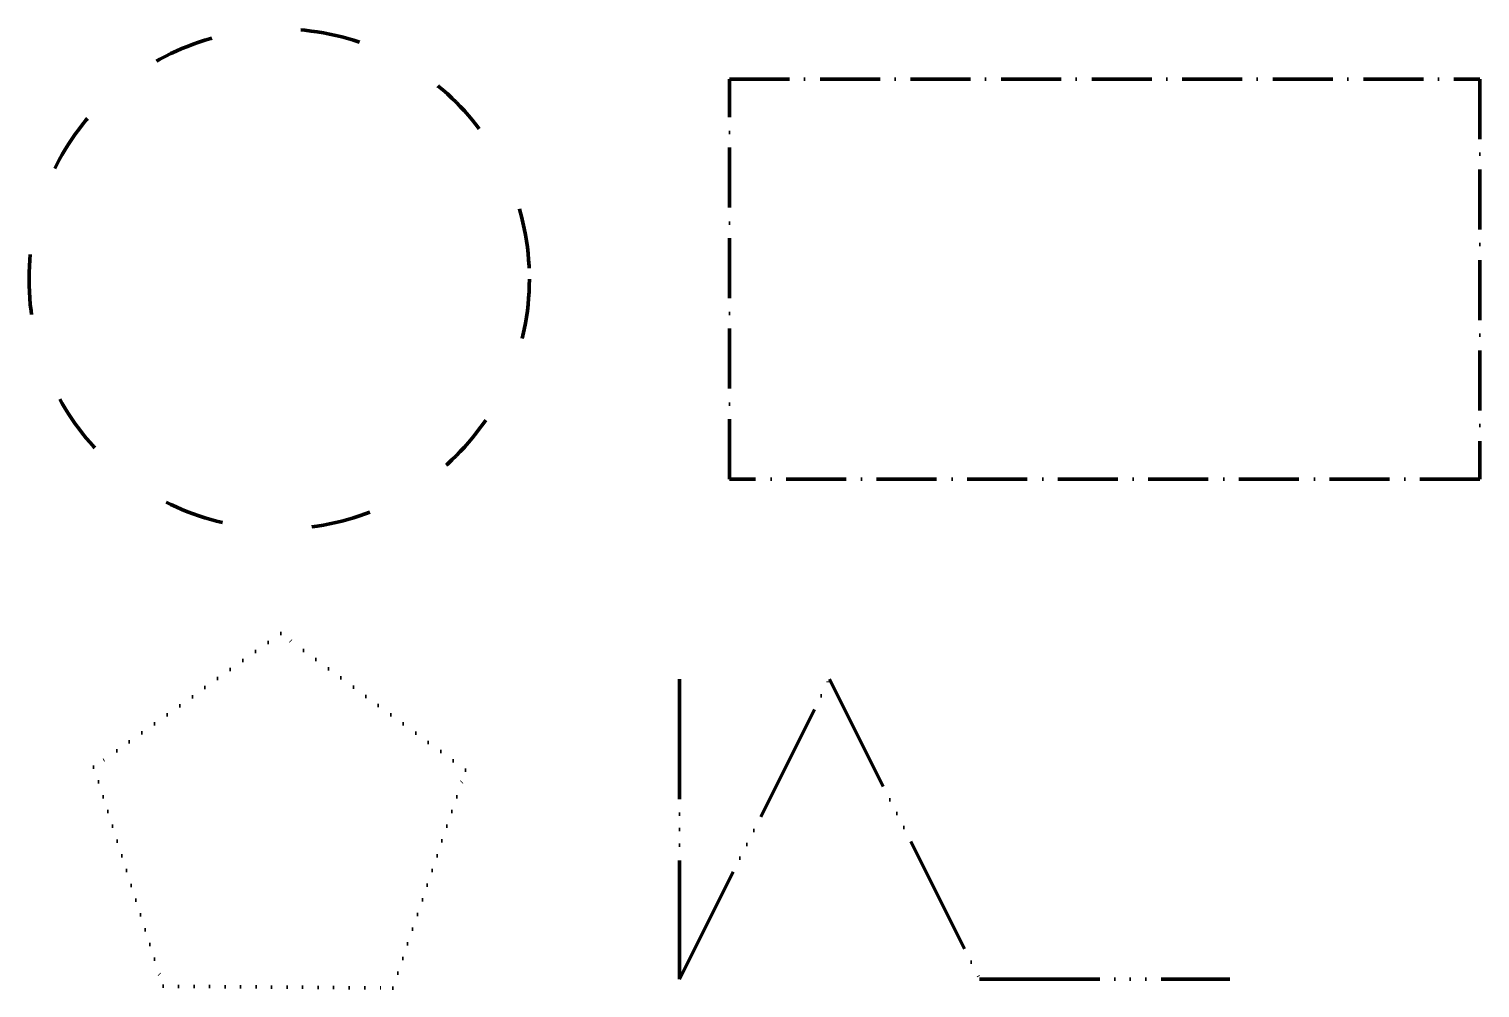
# Model space of a CAD drawing. Header units: millimetres. Extents: x 90 to 380, y 48 to 240.
import ezdxf

# ---------------------------------------------------------------- set-up
doc = ezdxf.new("R2010")
doc.units = ezdxf.units.MM
for name, pattern in [('ACAD_ISO03W100', [30, 12, -18]), ('ACAD_ISO05W100', [36, 24, -3, 0, -3, 0, -3, 0, -3]), ('ACAD_ISO07W100', [3, 0, -3]), ('ACAD_ISO10W100', [18, 12, -3, 0, -3])]:
    doc.linetypes.add(name, pattern=pattern)

# ---------------------------------------------------------------- blocks, each defined once
blk = doc.blocks.new('Block#1')
at = {"color": 5, "linetype": 'ACAD_ISO10W100', "lineweight": 200}
blk.add_lwpolyline([(230, 230), (380, 230), (380, 150), (230, 150)], close=True, dxfattribs=at)
at = {"color": 1, "linetype": 'ACAD_ISO03W100', "lineweight": 120}
blk.add_circle((140, 190), 50, dxfattribs=at)
blk = doc.blocks.new('Block#2')
at = {"color": 6, "linetype": 'ACAD_ISO07W100', "lineweight": 211}
blk.add_lwpolyline([(177.27, 91.8), (140.3, 119.09), (102.92, 92.36), (116.79, 48.55), (162.73, 48.2)], close=True, dxfattribs=at)
at = {"color": 3, "linetype": 'ACAD_ISO05W100', "lineweight": 211}
blk.add_lwpolyline([(220, 110), (220, 50), (250, 110), (280, 50), (330, 50)], dxfattribs=at)
blk.add_blockref('Block#1', (0, 0))

msp = doc.modelspace()

# ---------------------------------------------------------------- block references
msp.add_blockref('Block#2', (0, 0))

doc.saveas('drawing.dxf')
